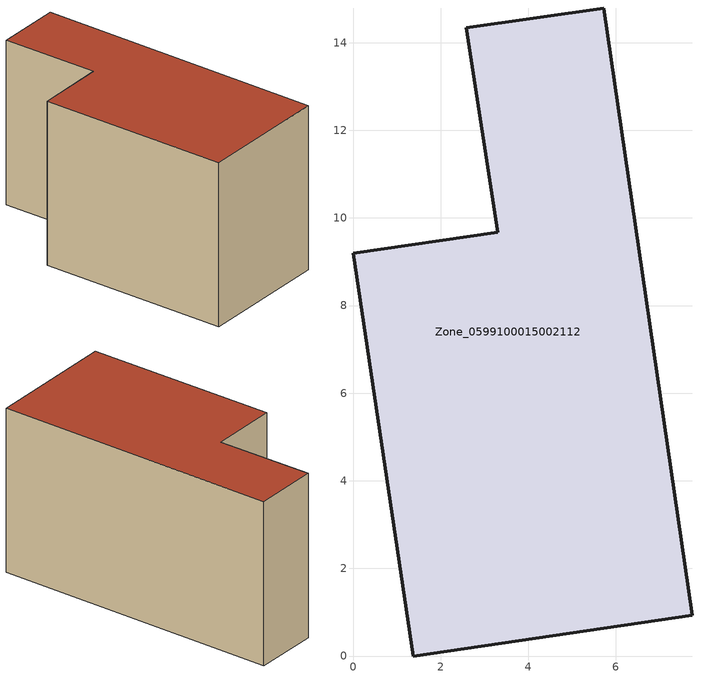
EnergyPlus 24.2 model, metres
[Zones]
Zone_0599100015002112
 floor ground (C_G): 7.75,0.93 1.38,0 0,9.19 3.3,9.67 2.58,14.34 5.72,14.79 z0.77
 wall outside (C_F): 1.38,0 7.75,0.93 5.72,14.79 2.58,14.34 3.3,9.67 0,9.19 1.38,0 z0.77:8.9
 roof outside (C_R): 0,9.19 1.38,0 7.75,0.93 5.72,14.79 2.58,14.34 3.3,9.67 z8.9
[BUILDING]
Pand.0599100015002112: North Axis=0; Terrain=City; Loads Convergence Tolerance Value=0.04; Temperature Convergence Tolerance Value=0.4; Solar Distribution=FullExterior; Maximum Number of Warmup Days=25; Minimum Number of Warmup Days=1
[Site:Location]
Rotterdam.The.Hague.AP_ZH_NLD Design_Conditions: Latitude=51.96; Longitude=4.45; Time Zone=1; Elevation=-4.5
[SITE:GROUNDTEMPERATURE:BUILDINGSURFACE]
18, 18, 18, 18, 18, 18, 18, 18, 18, 18, 18, 18
[MATERIAL] Thermal Absorptance=0.9; Solar Absorptance=0.7; Visible Absorptance=0.7
Name | Roughness | Thickness | Conductivity | Density | Specific Heat
G.TI.1975-1991 | MediumSmooth | 0.15 | 0.288461 | 540 | 1210
F.TI.1975-1991 | Rough | 0.3 | 0.230769 | 1920 | 840
R.TI.1975-1991 | MediumRough | 0.2 | 0.153846 | 1500 | 1000
[CONSTRUCTION]
C_G: G.TI.1975-1991
C_F: F.TI.1975-1991
C_R: R.TI.1975-1991
[ZONE]
Zone_0599100015002112: Type=1; Multiplier=1; Ceiling Height=Autocalculate; Volume=Autocalculate; Floor Area=autocalculate; Part of Total Floor Area=Yes
[ZONEINFILTRATION:DESIGNFLOWRATE]
Infil_Zone_0599100015002112: Zone or ZoneList or Space or SpaceList=Zone_0599100015002112; Schedule=AlwaysOn; Design Flow Rate Calculation Method=Flow/Area; Flow Rate per Floor Area=0.003; Constant Term Coefficient=1; Temperature Term Coefficient=0; Velocity Term Coefficient=0; Velocity Squared Term Coefficient=0
[HVACTEMPLATE:ZONE:IDEALLOADSAIRSYSTEM]
Zone_0599100015002112: Maximum Heating Supply Air Temperature=50; Minimum Cooling Supply Air Temperature=13; Maximum Heating Supply Air Humidity Ratio=0.0156; Minimum Cooling Supply Air Humidity Ratio=0.0077; Heating Limit=NoLimit; Cooling Limit=NoLimit; Dehumidification Control Type=ConstantSensibleHeatRatio; Cooling Sensible Heat Ratio=0.7; Dehumidification Setpoint=60; Humidification Control Type=None; Humidification Setpoint=30; Outdoor Air Method=None; Outdoor Air Flow Rate per Person=0.00944; Outdoor Air Flow Rate per Zone Floor Area=0; Outdoor Air Flow Rate per Zone=0; Demand Controlled Ventilation Type=None; Outdoor Air Economizer Type=NoEconomizer; Heat Recovery Type=None; Sensible Heat Recovery Effectiveness=0.7; Latent Heat Recovery Effectiveness=0.65
[ZONECONTROL:THERMOSTAT]
ThermostatControl_Zone_0599100015002112: Zone or ZoneList=Zone_0599100015002112; Control Type Schedule=DualSetpointControlType; Control 1=Thermostat_Zone_0599100015002112; Temperature Difference Between Cutout And Setpoint=0
[THERMOSTATSETPOINT:DUALSETPOINT]
Thermostat_Zone_0599100015002112: Heating Setpoint Temperature Schedule=HeatingSetpoint_Zone_0599100015002112; Cooling Setpoint Temperature Schedule=CoolingSetpoint_Zone_0599100015002112
[SCHEDULE:COMPACT]
HeatingSetpoint_Zone_0599100015002112: Through: 12/31, For: AllDays, Until: 24:00, 21
CoolingSetpoint_Zone_0599100015002112: Through: 12/31, For: AllDays, Until: 24:00, 24
DualSetpointControlType: Through: 12/31, For: AllDays, Until: 24:00, 4
AlwaysOn: Through: 12/31, For: AllDays, Until: 24:00, 1
